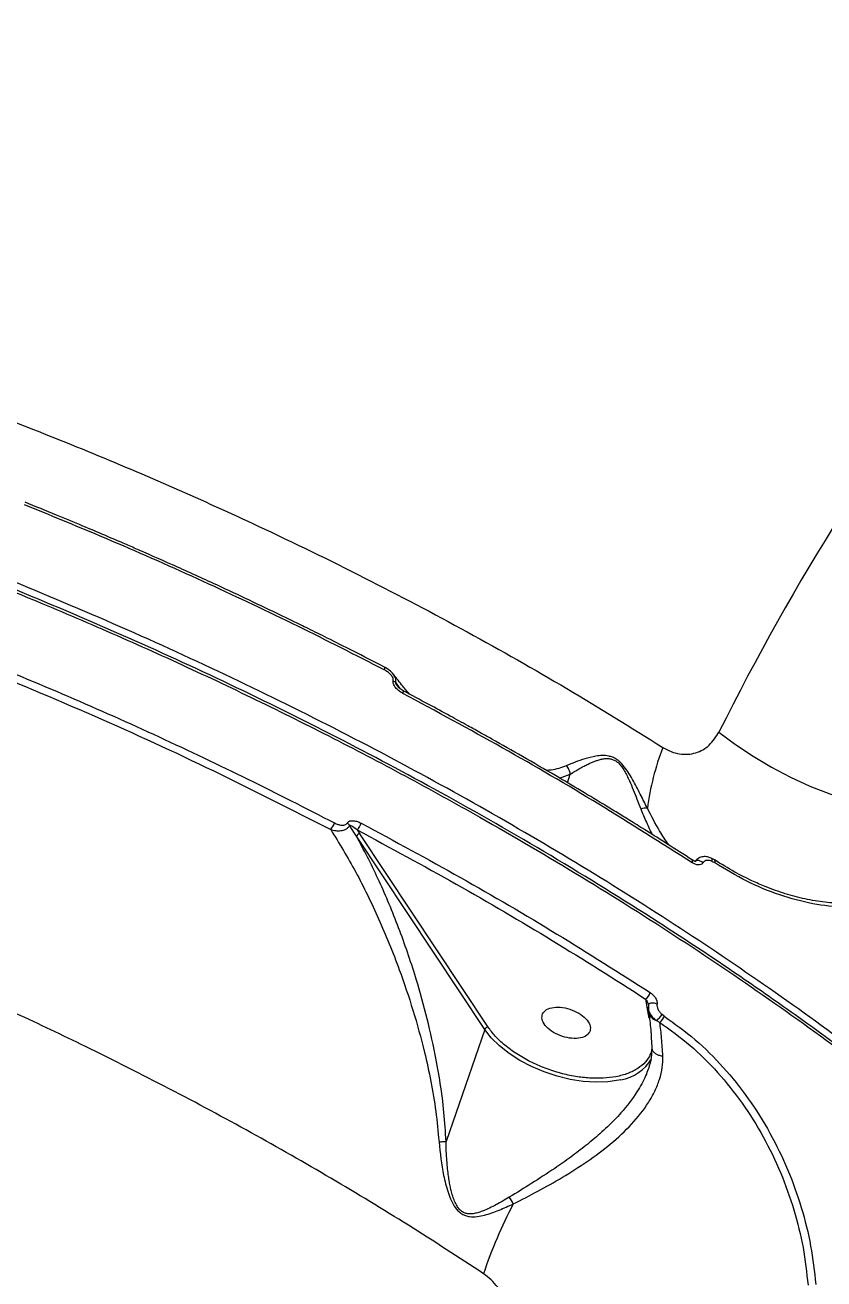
# Model space of a CAD drawing. Header units: millimetres. Extents: x -7083 to 7374, y -8368 to 7509.
# Drawn here: x 1608.1 to 1750.2, y -1396.9 to -1174 of the extents above; entities that cross this region are included whole.
import ezdxf

# ---------------------------------------------------------------- set-up
doc = ezdxf.new("R2010")
doc.units = ezdxf.units.MM
for name, color, linetype in [('DIKOM_ОБЪЕКТ', 7, 'Continuous'), ('DIKOM_РАЗМЕР_ЗОНА', 7, 'Continuous'), ('DIKOM_РАЗМЕР_ОБЪЕКТА', 7, 'Continuous')]:
    doc.layers.add(name, color=color, linetype=linetype)
doc.styles.add('style1', font='arial.ttf', dxfattribs={"width": 0.8})
doc.dimstyles.new('1-50', dxfattribs={"dimtxt": 300, "dimasz": 200, "dimexe": 100, "dimexo": 0, "dimgap": 100, "dimtad": 1, "dimtxsty": 'style1', "dimcen": 200, "dimclrd": 7, "dimclre": 7, "dimclrt": 7, "dimadec": 1, "dimazin": 2, "dimtfac": 1, "dimtmove": 0, "dimatfit": 2, "dimfxl": 0, "dimlwd": 25, "dimlwe": 18, "dimarcsym": 0})

# ---------------------------------------------------------------- blocks, each defined once
blk = doc.blocks.new('*D10')
at = {"layer": 'Defpoints', "color": 0, "transparency": 16777216}
for p in [(4593.55, 648.92), (-5583.43, 647.96), (4593.55, -5902.54)]:
    blk.add_point(p, dxfattribs=at)
at = {"layer": 'DIKOM_РАЗМЕР_ОБЪЕКТА', "color": 7, "lineweight": 18, "transparency": 16777216}
for p, q in [((4593.55, 648.92), (4593.55, -6002.54)), ((-5583.43, 647.96), (-5583.43, -6002.54))]:
    blk.add_line(p, q, dxfattribs=at)
at = {"layer": 'DIKOM_РАЗМЕР_ОБЪЕКТА', "color": 7, "lineweight": 25, "transparency": 16777216}
blk.add_line((-5383.43, -5902.54), (4393.55, -5902.54), dxfattribs=at)
at = {"layer": 'DIKOM_РАЗМЕР_ОБЪЕКТА', "color": 7, "transparency": 16777216}
for points in [[(-5383.43, -5869.2), (-5383.43, -5935.87), (-5583.43, -5902.54)], [(4393.55, -5869.2), (4393.55, -5935.87), (4593.55, -5902.54)]]:
    blk.add_solid(points, dxfattribs=at)
at = {"layer": 'DIKOM_РАЗМЕР_ОБЪЕКТА', "color": 7, "transparency": 16777216, "insert": (-226.13, -5649.37), "char_height": 300, "attachment_point": 5, "style": 'style1'}
blk.add_mtext('10150', dxfattribs=at)
blk = doc.blocks.new('*D11')
at = {"layer": 'Defpoints', "color": 0, "transparency": 16777216}
for p in [(-321.71, 5509.06), (-348.71, -4811.52), (5568.58, -4811.52)]:
    blk.add_point(p, dxfattribs=at)
at = {"layer": 'DIKOM_РАЗМЕР_ОБЪЕКТА', "color": 7, "lineweight": 18, "transparency": 16777216}
for p, q in [((-321.71, 5509.06), (5668.58, 5509.06)), ((-348.71, -4811.52), (5668.58, -4811.52))]:
    blk.add_line(p, q, dxfattribs=at)
at = {"layer": 'DIKOM_РАЗМЕР_ОБЪЕКТА', "color": 7, "lineweight": 25, "transparency": 16777216}
blk.add_line((5568.58, 5309.06), (5568.58, -4611.52), dxfattribs=at)
at = {"layer": 'DIKOM_РАЗМЕР_ОБЪЕКТА', "color": 7, "transparency": 16777216}
for points in [[(5535.25, 5309.06), (5601.91, 5309.06), (5568.58, 5509.06)], [(5535.25, -4611.52), (5601.91, -4611.52), (5568.58, -4811.52)]]:
    blk.add_solid(points, dxfattribs=at)
at = {"layer": 'DIKOM_РАЗМЕР_ОБЪЕКТА', "color": 7, "transparency": 16777216, "insert": (5315.31, 775.23), "char_height": 300, "attachment_point": 5, "rotation": 90, "style": 'style1'}
blk.add_mtext('10300', dxfattribs=at)
blk = doc.blocks.new('*D12')
at = {"layer": 'Defpoints', "color": 0, "transparency": 16777216}
for p in [(-621.71, 7509.06), (-373.6, -6811.53), (7273.89, -6811.53)]:
    blk.add_point(p, dxfattribs=at)
at = {"layer": 'DIKOM_РАЗМЕР_ЗОНА', "color": 7, "lineweight": 18, "transparency": 16777216}
for p, q in [((-621.71, 7509.06), (7373.89, 7509.06)), ((-373.6, -6811.53), (7373.89, -6811.53))]:
    blk.add_line(p, q, dxfattribs=at)
at = {"layer": 'DIKOM_РАЗМЕР_ЗОНА', "color": 7, "lineweight": 25, "transparency": 16777216}
blk.add_line((7273.89, 7309.06), (7273.89, -6611.53), dxfattribs=at)
at = {"layer": 'DIKOM_РАЗМЕР_ЗОНА', "color": 7, "transparency": 16777216}
for points in [[(7240.56, 7309.06), (7307.22, 7309.06), (7273.89, 7509.06)], [(7240.56, -6611.53), (7307.22, -6611.53), (7273.89, -6811.53)]]:
    blk.add_solid(points, dxfattribs=at)
at = {"layer": 'DIKOM_РАЗМЕР_ЗОНА', "color": 7, "transparency": 16777216, "insert": (7020.62, 1288.25), "char_height": 300, "attachment_point": 5, "rotation": 90, "style": 'style1'}
blk.add_mtext('14300', dxfattribs=at)
blk = doc.blocks.new('*D13')
at = {"layer": 'Defpoints', "color": 0, "transparency": 16777216}
for p in [(6593.53, 996.24), (-7083.43, 647.96), (6593.53, -8268.31)]:
    blk.add_point(p, dxfattribs=at)
at = {"layer": 'DIKOM_РАЗМЕР_ЗОНА', "color": 7, "lineweight": 18, "transparency": 16777216}
for p, q in [((6593.53, 996.24), (6593.53, -8368.31)), ((-7083.43, 647.96), (-7083.43, -8368.31))]:
    blk.add_line(p, q, dxfattribs=at)
at = {"layer": 'DIKOM_РАЗМЕР_ЗОНА', "color": 7, "lineweight": 25, "transparency": 16777216}
blk.add_line((-6883.43, -8268.31), (6393.53, -8268.31), dxfattribs=at)
at = {"layer": 'DIKOM_РАЗМЕР_ЗОНА', "color": 7, "transparency": 16777216}
for points in [[(-6883.43, -8234.97), (-6883.43, -8301.64), (-7083.43, -8268.31)], [(6393.53, -8234.97), (6393.53, -8301.64), (6593.53, -8268.31)]]:
    blk.add_solid(points, dxfattribs=at)
at = {"layer": 'DIKOM_РАЗМЕР_ЗОНА', "color": 7, "transparency": 16777216, "insert": (322.1, -8015.03), "char_height": 300, "attachment_point": 5, "style": 'style1'}
blk.add_mtext('13650', dxfattribs=at)

msp = doc.modelspace()

# ---------------------------------------------------------------- linework, layer by layer
at = {"layer": 'DIKOM_ОБЪЕКТ', "color": 7, "linetype": 'Continuous', "lineweight": 15}
for p, q in [((1674.105, -1290.949), (1674.795, -1291.951)), ((1703.219, -1307.874), (1705.134, -1307.183)), ((1704.609, -1308.704), (1705.134, -1307.183)), ((1667.099, -1318.186), (1665.871, -1316.3)), ((1667.214, -1317.086), (1667.671, -1317.771)), ((1689.923, -1352.537), (1667.099, -1318.186)), ((1690.495, -1352.122), (1667.671, -1317.771)), ((1730.759, -1322.394), (1730.197, -1322.093)), ((1730.356, -1322.678), (1730.772, -1322.902)), ((1718.53, -1347.146), (1718.769, -1348.577)), ((1719.014, -1348.327), (1719.052, -1349.095)), ((1718.769, -1348.577), (1719.1, -1350.545)), ((1719.003, -1348.827), (1719.102, -1349.542)), ((1721.836, -1350.196), (1721.448, -1349.893)), ((1689.923, -1352.537), (1683.032, -1372.472)), ((1721.053, -1351.292), (1720.428, -1350.942))]:
    msp.add_line(p, q, dxfattribs=at)
at = {"layer": 'DIKOM_ОБЪЕКТ', "color": 7, "linetype": 'Continuous', "lineweight": 15, "flags": 128}
for points in [[(1672.048, -1288.635), (1672.091, -1288.496), (1672.119, -1288.377), (1672.13, -1288.28), (1672.123, -1288.211), (1672.099, -1288.171), (1672.089, -1288.165)], [(1675.355, -1292.83), (1675.4, -1292.683), (1675.427, -1292.559), (1675.435, -1292.461), (1675.423, -1292.393), (1675.394, -1292.358)], [(1731.578, -1299.697), (1734.518, -1301.915), (1737.634, -1304.002), (1740.898, -1305.94), (1744.28, -1307.711), (1747.749, -1309.299), (1751.274, -1310.69), (1754.822, -1311.871), (1758.361, -1312.83), (1761.86, -1313.56), (1765.285, -1314.053), (1768.606, -1314.306), (1771.793, -1314.315), (1774.816, -1314.081), (1777.647, -1313.606), (1780.262, -1312.894)], [(1726.829, -1322.935), (1726.873, -1322.786), (1726.894, -1322.657), (1726.891, -1322.552), (1726.864, -1322.474), (1726.821, -1322.432)], [(1728.738, -1322.915), (1728.51, -1322.749), (1728.257, -1322.623), (1727.998, -1322.548), (1727.754, -1322.53), (1727.545, -1322.57), (1727.388, -1322.665), (1727.338, -1322.725)], [(1730.356, -1322.678), (1730.37, -1322.505), (1730.359, -1322.354), (1730.324, -1322.231), (1730.267, -1322.142), (1730.197, -1322.092)], [(1730.739, -1322.384), (1730.768, -1322.4), (1730.811, -1322.453), (1730.832, -1322.533), (1730.833, -1322.636), (1730.813, -1322.761), (1730.772, -1322.902)], [(1720.555, -1348.033), (1720.302, -1347.942), (1720.024, -1347.886), (1719.744, -1347.871), (1719.485, -1347.897), (1719.267, -1347.962), (1719.109, -1348.061), (1719.022, -1348.186), (1719.014, -1348.327)], [(1714.096, -1361.491), (1713.776, -1361.564), (1711.807, -1361.863), (1709.673, -1361.942), (1707.422, -1361.801), (1705.103, -1361.442), (1702.765, -1360.874), (1700.459, -1360.107), (1698.236, -1359.16), (1696.143, -1358.052), (1694.226, -1356.807), (1692.527, -1355.454), (1691.082, -1354.02), (1689.923, -1352.537)]]:
    msp.add_lwpolyline(points, dxfattribs=at)
at = {"layer": 'DIKOM_ОБЪЕКТ', "color": 7, "linetype": 'Continuous', "lineweight": 15}
for centre, radius, start, end in [((2141.286, -1504.165), 457.894, 131.22159, 153.47816), ((1673.277, -1291.713), 1.127, 42.68701, 71.3008), ((1766.848, -1319.632), 48.434, 159.17971, 172.40944), ((1718.626, -1316.452), 3.225, 86.22007, 107.08889), ((1659.528, -1314.575), 3.859, 320.76031, 340.83141), ((1664.744, -1316.949), 1.301, 29.96036, 57.01005), ((1664.547, -1314.729), 3.56, 318.52858, 341.14124), ((1667.721, -1318.441), 0.672, 94.28909, 157.6901), ((1717.07, -1345.219), 2.417, 307.16586, 340.9648), ((1718.72, -1349.002), 0.427, 26.01535, 83.46927), ((1720.862, -1349.205), 1.791, 190.51193, 255.97815), ((1718.551, -1348.097), 3.408, 303.41163, 328.19285), ((1719.502, -1349.357), 2.48, 308.70588, 340.22909), ((1712.791, -1353.652), 7.947, 279.45297, 328.9726), ((1770.713, -1423.201), 85.476, 152.36998, 161.42336), ((1689.663, -1385.897), 5.811, 23.69863, 37.35161)]:
    msp.add_arc(centre, radius, start, end, dxfattribs=at)
for points, knots in [([(1270.646, -1212.989), (1274.863, -1211.838), (1284.46, -1209.217), (1300.261, -1206.022), (1317.724, -1203.256), (1333.076, -1201.55), (1346.028, -1200.541), (1356.444, -1199.972), (1366.926, -1199.633), (1377.463, -1199.521), (1388.04, -1199.629), (1398.646, -1199.952), (1410.225, -1200.533), (1422.781, -1201.436), (1436.308, -1202.729), (1449.802, -1204.33), (1463.24, -1206.228), (1476.603, -1208.408), (1490.123, -1210.907), (1503.786, -1213.73), (1517.576, -1216.886), (1531.224, -1220.308), (1544.712, -1223.984), (1558.023, -1227.9), (1572.297, -1232.408), (1587.489, -1237.578), (1603.534, -1243.48), (1619.25, -1249.699), (1634.613, -1256.212), (1651.075, -1263.666), (1668.545, -1272.164), (1686.868, -1281.819), (1704.625, -1291.867), (1715.934, -1298.905), (1721.577, -1302.416)], [0, 0, 0, 0, 0.0340446, 0.077463, 0.1203217, 0.162621, 0.186543, 0.2102823, 0.2338389, 0.257213, 0.2804044, 0.3034133, 0.3262397, 0.3550557, 0.3835866, 0.4118326, 0.4397936, 0.4674695, 0.4948604, 0.5235262, 0.5519218, 0.5800472, 0.6079022, 0.635487, 0.6628013, 0.6970688, 0.7310277, 0.7646779, 0.7980192, 0.8310514, 0.8735433, 0.9158658, 0.9580182, 1, 1, 1, 1]), ([(1100.142, -1329.485), (1102.164, -1325.546), (1106.191, -1317.698), (1113.764, -1306.62), (1122.367, -1296.14), (1132.057, -1286.322), (1142.744, -1277.17), (1154.379, -1268.698), (1166.899, -1260.916), (1180.244, -1253.829), (1194.35, -1247.443), (1209.157, -1241.757), (1224.603, -1236.77), (1240.625, -1232.479), (1257.162, -1228.877), (1274.155, -1225.956), (1291.542, -1223.705), (1309.267, -1222.113), (1327.271, -1221.165), (1345.5, -1220.847), (1363.899, -1221.141), (1379.168, -1221.873), (1391.171, -1222.721), (1399.854, -1223.457), (1408.536, -1224.315), (1417.214, -1225.29), (1425.881, -1226.381), (1434.534, -1227.587), (1445.541, -1229.265), (1458.891, -1231.546), (1474.554, -1234.59), (1491.938, -1238.372), (1510.979, -1243.027), (1531.576, -1248.698), (1551.783, -1254.882), (1571.554, -1261.537), (1589.449, -1268.11), (1605.572, -1274.475), (1620.045, -1280.542), (1634.32, -1286.883), (1648.379, -1293.488), (1662.201, -1300.345), (1675.768, -1307.445), (1690.832, -1315.753), (1707.226, -1325.374), (1724.739, -1336.411), (1741.577, -1347.823), (1757.768, -1359.552), (1767.941, -1367.633), (1773.023, -1371.67)], [0, 0, 0, 0, 0.0271357, 0.0540498, 0.0807422, 0.1072129, 0.1334621, 0.1594895, 0.1852953, 0.2108795, 0.236242, 0.2613828, 0.286302, 0.3109995, 0.3354753, 0.3597295, 0.383762, 0.4075729, 0.4311621, 0.4545296, 0.4776754, 0.5005996, 0.5112386, 0.521823, 0.5323528, 0.5428281, 0.5532487, 0.5636148, 0.5739263, 0.5926881, 0.6112666, 0.6296615, 0.6544487, 0.6788949, 0.7030001, 0.7267642, 0.7501873, 0.7681706, 0.7861326, 0.8040731, 0.8219923, 0.83989, 0.8577663, 0.8756213, 0.9005809, 0.9254986, 0.9503743, 0.9752081, 1, 1, 1, 1]), ([(1773.207, -1369.806), (1768.113, -1365.766), (1757.915, -1357.68), (1741.685, -1345.945), (1724.807, -1334.527), (1707.254, -1323.487), (1689.089, -1312.849), (1670.353, -1302.646), (1651.097, -1292.909), (1631.37, -1283.666), (1611.226, -1274.945), (1593.03, -1267.696), (1576.903, -1261.721), (1562.901, -1256.841), (1548.665, -1252.191), (1534.211, -1247.786), (1519.555, -1243.641), (1504.714, -1239.769), (1487.676, -1235.702), (1468.413, -1231.619), (1446.943, -1227.752), (1425.314, -1224.559), (1403.599, -1222.08), (1386.711, -1220.736), (1374.601, -1220.063), (1367.215, -1219.744), (1359.846, -1219.52), (1352.498, -1219.391), (1345.174, -1219.359), (1337.878, -1219.425), (1326.337, -1219.687), (1310.685, -1220.455), (1291.819, -1222.149), (1273.908, -1224.502), (1256.964, -1227.449), (1240.476, -1231.074), (1224.505, -1235.387), (1209.11, -1240.393), (1194.354, -1246.095), (1180.299, -1252.496), (1167.005, -1259.595), (1154.535, -1267.386), (1142.949, -1275.865), (1132.309, -1285.021), (1122.666, -1294.84), (1114.106, -1305.317), (1106.574, -1316.391), (1102.572, -1324.234), (1100.562, -1328.171)], [0, 0, 0, 0, 0.0248239, 0.0496902, 0.074599, 0.0995502, 0.1245438, 0.1495798, 0.1746582, 0.1997791, 0.2249424, 0.2501481, 0.2668666, 0.2837596, 0.3008272, 0.3180694, 0.3354861, 0.3530774, 0.3708432, 0.3960072, 0.4215132, 0.4473613, 0.4735514, 0.5000836, 0.5092169, 0.5183856, 0.5275897, 0.5368291, 0.5461038, 0.5554139, 0.5647593, 0.5906387, 0.6167852, 0.6407872, 0.66501, 0.6894536, 0.714118, 0.7390032, 0.7641093, 0.7894361, 0.8149838, 0.8407523, 0.8667415, 0.8929516, 0.9193825, 0.9460342, 0.9729067, 1, 1, 1, 1]), ([(1772.998, -1371.166), (1771.478, -1369.94), (1768.622, -1367.637), (1764.547, -1364.438), (1761.008, -1361.706), (1758.024, -1359.438), (1755.496, -1357.54), (1750.402, -1353.756), (1742.757, -1348.239), (1732.299, -1341.03), (1719.239, -1332.409), (1702.98, -1322.304), (1683.856, -1311.306), (1664.774, -1301.124), (1645.848, -1291.736), (1626.519, -1282.842), (1606.85, -1274.469), (1586.884, -1266.636), (1566.669, -1259.36), (1546.256, -1252.662), (1525.684, -1246.552), (1505.021, -1241.054), (1484.327, -1236.183), (1463.667, -1231.952), (1443.082, -1228.371), (1422.624, -1225.448), (1402.337, -1223.189), (1382.275, -1221.602), (1362.499, -1220.693), (1343.07, -1220.462), (1324.04, -1220.911), (1305.447, -1222.037), (1287.341, -1223.84), (1269.51, -1226.348), (1252.661, -1229.474), (1236.289, -1233.276), (1220.797, -1237.645), (1205.68, -1242.765), (1191.435, -1248.46), (1177.974, -1254.766), (1165.325, -1261.667), (1153.531, -1269.142), (1142.868, -1276.992), (1133.297, -1285.149), (1124.766, -1293.563), (1117.946, -1301.402), (1112.562, -1308.476), (1109.402, -1313.124), (1107.41, -1316.278), (1106.335, -1318.033), (1105.107, -1320.111), (1103.664, -1322.672), (1102.157, -1325.483), (1101.188, -1327.462), (1100.728, -1328.4)], [0, 0, 0, 0, 0.0075121, 0.0141073, 0.019775, 0.0245004, 0.0282899, 0.0317, 0.0483709, 0.0634878, 0.0786048, 0.1055966, 0.132588, 0.1571272, 0.1817144, 0.2062723, 0.23081, 0.2553477, 0.2798856, 0.3044229, 0.3289693, 0.3535649, 0.3781066, 0.4026444, 0.4271827, 0.4517212, 0.4762599, 0.5008329, 0.5254076, 0.5499474, 0.5744872, 0.5990277, 0.6235687, 0.6481143, 0.6737405, 0.6966303, 0.7218029, 0.7463521, 0.7708973, 0.7954432, 0.8200102, 0.8446075, 0.8691575, 0.892071, 0.9149859, 0.9379011, 0.9530265, 0.96798, 0.9717711, 0.9756384, 0.9804794, 0.9864652, 0.9935843, 1, 1, 1, 1]), ([(1672.108, -1288.18), (1670.216, -1287.204), (1666.82, -1285.454), (1662.273, -1283.171), (1658.719, -1281.411), (1655.753, -1279.96), (1650.162, -1277.254), (1643.034, -1273.898), (1634.539, -1270.043), (1629.091, -1267.639), (1625.071, -1265.897), (1622.029, -1264.593), (1618.157, -1262.956), (1613.441, -1260.993), (1610.002, -1259.601), (1608.142, -1258.848)], [0, 0, 0, 0, 0.0917657, 0.164613, 0.2185981, 0.2618812, 0.3060525, 0.4843726, 0.5980576, 0.7029301, 0.7372013, 0.7838695, 0.8432051, 0.915235, 1, 1, 1, 1]), ([(1672.048, -1288.635), (1666.933, -1286.027), (1656.659, -1280.789), (1640.814, -1273.317), (1624.614, -1266.08), (1613.572, -1261.551), (1608.029, -1259.277)], [0, 0, 0, 0, 0.2468835, 0.4958447, 0.7468836, 1, 1, 1, 1]), ([(1598.68, -1287.644), (1605.954, -1290.66), (1620.489, -1296.687), (1641.813, -1306.499), (1655.612, -1313.509), (1662.517, -1317.016)], [0, 0, 0, 0, 0.3335084, 0.6664869, 1, 1, 1, 1]), ([(1599.199, -1286.404), (1604.739, -1288.684), (1615.774, -1293.227), (1631.964, -1300.483), (1647.798, -1307.975), (1658.062, -1313.227), (1663.173, -1315.842)], [0, 0, 0, 0, 0.2531164, 0.5041554, 0.7531166, 1, 1, 1, 1]), ([(1673.675, -1289.453), (1673.434, -1289.186), (1672.966, -1288.669), (1672.376, -1288.329), (1672.089, -1288.165)], [0, 0, 0, 0, 0.5152652, 1, 1, 1, 1]), ([(1689.69, -1395.971), (1685.263, -1393.084), (1676.394, -1387.299), (1662.58, -1378.951), (1648.395, -1370.848), (1633.825, -1363.032), (1619.842, -1355.986), (1606.512, -1349.653), (1593.884, -1343.97), (1581.003, -1338.49), (1567.882, -1333.226), (1554.537, -1328.192), (1541.213, -1323.48), (1527.922, -1319.086), (1514.677, -1315.001), (1501.252, -1311.16), (1487.663, -1307.575), (1473.93, -1304.261), (1460.951, -1301.423), (1448.751, -1299.008), (1437.346, -1296.966), (1425.88, -1295.131), (1414.364, -1293.512), (1402.812, -1292.117), (1391.237, -1290.953), (1377.288, -1289.837), (1361.011, -1288.987), (1342.522, -1288.679), (1324.171, -1289.061), (1308.665, -1290.001), (1295.902, -1291.197), (1285.77, -1292.404), (1275.759, -1293.861), (1265.886, -1295.574), (1256.165, -1297.545), (1246.612, -1299.778), (1236.259, -1302.538), (1225.221, -1305.929), (1213.642, -1310.067), (1202.5, -1314.663), (1191.829, -1319.717), (1180.929, -1325.626), (1169.994, -1332.496), (1159.28, -1340.444), (1149.43, -1348.976), (1143.726, -1355.144), (1140.866, -1358.237)], [0, 0, 0, 0, 0.024718, 0.049515, 0.0743906, 0.0993448, 0.1243772, 0.1447742, 0.1653296, 0.1860432, 0.2069151, 0.2279451, 0.2491333, 0.2694018, 0.2898707, 0.3105399, 0.3314092, 0.3524788, 0.3737485, 0.3911653, 0.4087376, 0.4264654, 0.4443486, 0.4623874, 0.4805816, 0.4989314, 0.5286791, 0.5588428, 0.5894223, 0.6204179, 0.638318, 0.656354, 0.674526, 0.6928339, 0.7112779, 0.7298579, 0.748574, 0.7733223, 0.7982563, 0.8233761, 0.8486818, 0.8741735, 0.905376, 0.9367478, 0.9682891, 1, 1, 1, 1]), ([(1673.638, -1290.646), (1673.644, -1290.543), (1673.656, -1290.339), (1673.505, -1289.914), (1673.163, -1289.441), (1672.64, -1288.976), (1672.246, -1288.749), (1672.048, -1288.635)], [0, 0, 0, 0, 0.125053, 0.2503988, 0.5001135, 0.7492717, 1, 1, 1, 1]), ([(1674.105, -1290.949), (1674.119, -1290.787), (1674.147, -1290.469), (1674.005, -1289.935), (1673.761, -1289.621), (1673.624, -1289.445)], [0, 0, 0, 0, 0.3135427, 0.6145437, 1, 1, 1, 1]), ([(1676.542, -1292.972), (1676.131, -1292.503), (1675.154, -1291.386), (1674.214, -1290.137), (1673.669, -1289.413)], [0, 0, 0, 0, 0.4207042, 1, 1, 1, 1]), ([(1675.355, -1292.83), (1675.142, -1292.705), (1674.719, -1292.456), (1674.158, -1291.948), (1673.791, -1291.437), (1673.622, -1290.978), (1673.633, -1290.756), (1673.638, -1290.646)], [0, 0, 0, 0, 0.2507153, 0.4997798, 0.7495254, 0.8750611, 1, 1, 1, 1]), ([(1674.382, -1291.523), (1674.326, -1291.446), (1674.231, -1291.318), (1674.146, -1291.14), (1674.108, -1291.022), (1674.106, -1290.972), (1674.105, -1290.949)], [0, 0, 0, 0, 0.4576316, 0.7693302, 0.8945892, 1, 1, 1, 1]), ([(1675.395, -1292.359), (1675.164, -1292.223), (1674.761, -1291.987), (1674.461, -1291.622), (1674.332, -1291.465)], [0, 0, 0, 0, 0.5724674, 1, 1, 1, 1]), ([(1726.843, -1322.448), (1725.338, -1321.479), (1722.637, -1319.74), (1719.013, -1317.455), (1716.175, -1315.688), (1713.805, -1314.227), (1709.332, -1311.493), (1703.615, -1308.078), (1696.779, -1304.114), (1692.384, -1301.621), (1689.135, -1299.805), (1686.675, -1298.442), (1683.54, -1296.723), (1679.715, -1294.652), (1676.92, -1293.17), (1675.409, -1292.369)], [0, 0, 0, 0, 0.0917463, 0.1645881, 0.2185681, 0.2618563, 0.3060338, 0.4843752, 0.5980726, 0.7029631, 0.7372332, 0.7839013, 0.8432365, 0.915259, 1, 1, 1, 1]), ([(1726.829, -1322.935), (1721.324, -1319.441), (1710.304, -1312.449), (1693.118, -1302.398), (1681.279, -1296.021), (1675.355, -1292.83)], [0, 0, 0, 0, 0.3328096, 0.666143, 1, 1, 1, 1]), ([(1721.577, -1302.416), (1722.062, -1302.688), (1723.035, -1303.233), (1724.556, -1303.623), (1726.045, -1303.693), (1727.912, -1303.34), (1730.004, -1302.191), (1731.053, -1300.529), (1731.578, -1299.697)], [0, 0, 0, 0, 0.124917, 0.2502375, 0.3749282, 0.5004433, 0.7499019, 1, 1, 1, 1]), ([(1704.414, -1305.675), (1703.522, -1306.017), (1702.36, -1306.462), (1701.157, -1306.496), (1700.878, -1306.504)], [0, 0, 0, 0, 0.7675947, 1, 1, 1, 1]), ([(1718.838, -1313.234), (1718.419, -1312.399), (1717.577, -1310.725), (1716.465, -1308.544), (1715.44, -1306.799), (1714.678, -1305.728), (1713.943, -1304.964), (1713.322, -1304.484), (1712.663, -1304.147), (1711.797, -1303.892), (1710.786, -1303.837), (1709.33, -1304.005), (1707.046, -1304.61), (1705.464, -1305.25), (1704.414, -1305.675)], [0, 0, 0, 0, 0.1242963, 0.2493096, 0.3123712, 0.3758855, 0.4081928, 0.440654, 0.4730198, 0.505318, 0.5688864, 0.6313514, 0.7554132, 1, 1, 1, 1]), ([(1705.136, -1307.171), (1705.07, -1306.895), (1704.939, -1306.344), (1704.589, -1305.898), (1704.414, -1305.675)], [0, 0, 0, 0, 0.5001139, 1, 1, 1, 1]), ([(1705.136, -1307.171), (1705.416, -1306.995), (1705.876, -1306.706), (1706.637, -1306.257), (1707.352, -1305.86), (1708.097, -1305.477), (1708.755, -1305.17), (1709.347, -1304.922), (1709.946, -1304.704), (1710.577, -1304.52), (1711.269, -1304.396), (1711.955, -1304.379), (1712.612, -1304.511), (1713.217, -1304.796), (1713.674, -1305.168), (1714.012, -1305.528), (1714.37, -1305.977), (1714.788, -1306.63), (1715.238, -1307.48), (1715.761, -1308.598), (1716.344, -1309.992), (1717.008, -1311.669), (1717.45, -1312.791), (1717.678, -1313.369)], [0, 0, 0, 0, 0.0758574, 0.1245572, 0.192692, 0.2490672, 0.2957761, 0.3372592, 0.3735467, 0.4166035, 0.4585933, 0.4983011, 0.5312098, 0.560931, 0.5906897, 0.6067032, 0.6237815, 0.6634893, 0.7056591, 0.7491724, 0.8275178, 0.9110758, 1, 1, 1, 1]), ([(1705.134, -1307.183), (1705.135, -1307.181), (1705.136, -1307.178), (1705.136, -1307.174), (1705.136, -1307.172), (1705.136, -1307.171)], [0, 0, 0, 0, 0.5746885, 0.799788, 1, 1, 1, 1]), ([(1717.678, -1313.369), (1718, -1314.161), (1718.636, -1315.721), (1719.331, -1317.167), (1719.674, -1317.878)], [0, 0, 0, 0, 0.5079951, 1, 1, 1, 1]), ([(1722.648, -1319.758), (1722.096, -1318.949), (1720.755, -1316.982), (1719.548, -1314.623), (1718.838, -1313.234)], [0, 0, 0, 0, 0.4112696, 1, 1, 1, 1]), ([(1662.517, -1317.016), (1662.809, -1317.095), (1663.402, -1317.255), (1664.342, -1317.256), (1665.095, -1317.043), (1665.611, -1316.69), (1665.783, -1316.432), (1665.871, -1316.3)], [0, 0, 0, 0, 0.2276207, 0.4636474, 0.7173838, 0.8551804, 1, 1, 1, 1]), ([(1662.517, -1317.016), (1664.021, -1319.484), (1667.027, -1324.418), (1671.1, -1332.799), (1674.484, -1341.063), (1677.185, -1349.053), (1679.04, -1355.737), (1680.362, -1361.787), (1681.279, -1367.099), (1681.609, -1370.717), (1681.774, -1372.519)], [0, 0, 0, 0, 0.1666809, 0.3333376, 0.5011059, 0.6267185, 0.7512586, 0.8342381, 0.9174586, 1, 1, 1, 1]), ([(1663.173, -1315.842), (1663.376, -1315.937), (1663.782, -1316.126), (1664.416, -1316.268), (1664.93, -1316.245), (1665.284, -1316.085), (1665.396, -1315.934), (1665.453, -1315.858)], [0, 0, 0, 0, 0.2488733, 0.4985425, 0.7485772, 0.8742558, 1, 1, 1, 1]), ([(1665.453, -1315.858), (1665.51, -1315.78), (1665.631, -1315.615), (1666.018, -1315.449), (1666.576, -1315.422), (1667.26, -1315.571), (1667.698, -1315.777), (1667.916, -1315.879)], [0, 0, 0, 0, 0.1197711, 0.2514777, 0.5014155, 0.7511392, 1, 1, 1, 1]), ([(1665.871, -1316.3), (1665.884, -1316.289), (1665.911, -1316.267), (1665.992, -1316.26), (1666.177, -1316.307), (1666.607, -1316.552), (1666.966, -1316.867), (1667.214, -1317.086)], [0, 0, 0, 0, 0.0344987, 0.0754854, 0.1766925, 0.4285052, 1, 1, 1, 1]), ([(1667.214, -1317.086), (1673.111, -1320.267), (1684.906, -1326.631), (1702.039, -1336.667), (1713.033, -1343.653), (1718.53, -1347.146)], [0, 0, 0, 0, 0.3333157, 0.6666791, 1, 1, 1, 1]), ([(1667.916, -1315.879), (1673.836, -1319.073), (1685.669, -1325.456), (1702.842, -1335.516), (1713.853, -1342.512), (1719.355, -1346.008)], [0, 0, 0, 0, 0.333857, 0.6671904, 1, 1, 1, 1]), ([(1683.032, -1372.472), (1682.928, -1370.753), (1682.718, -1367.281), (1682.033, -1362.122), (1680.997, -1356.227), (1679.5, -1349.715), (1677.282, -1341.944), (1674.448, -1333.855), (1670.987, -1325.592), (1668.394, -1320.653), (1667.099, -1318.186)], [0, 0, 0, 0, 0.0822552, 0.1661612, 0.2507875, 0.3751793, 0.5001913, 0.6670124, 0.8336235, 1, 1, 1, 1]), ([(1727.335, -1322.708), (1727.335, -1322.707), (1727.334, -1322.696), (1727.26, -1322.664), (1727.089, -1322.591), (1726.915, -1322.488), (1726.825, -1322.434)], [0, 0, 0, 0, 0.0229148, 0.3008789, 0.6353299, 1, 1, 1, 1]), ([(1728.738, -1322.915), (1728.69, -1322.982), (1728.591, -1323.119), (1728.306, -1323.283), (1727.881, -1323.34), (1727.343, -1323.225), (1727.001, -1323.031), (1726.829, -1322.935)], [0, 0, 0, 0, 0.1229358, 0.2514268, 0.5009267, 0.7504741, 1, 1, 1, 1]), ([(1730.197, -1322.093), (1729.973, -1322.012), (1729.507, -1321.843), (1728.732, -1321.811), (1728.079, -1322.01), (1727.606, -1322.347), (1727.428, -1322.597), (1727.337, -1322.725)], [0, 0, 0, 0, 0.2154888, 0.4487896, 0.7085127, 0.8510199, 1, 1, 1, 1]), ([(1730.356, -1322.678), (1730.204, -1322.622), (1729.9, -1322.511), (1729.445, -1322.483), (1729.096, -1322.576), (1728.863, -1322.737), (1728.779, -1322.857), (1728.738, -1322.915)], [0, 0, 0, 0, 0.2494093, 0.4992534, 0.748834, 0.876966, 1, 1, 1, 1]), ([(1773.94, -1323.783), (1772.508, -1324.906), (1769.657, -1327.142), (1764.777, -1329.34), (1759.555, -1330.65), (1754.023, -1330.979), (1748.266, -1330.357), (1742.406, -1328.784), (1736.509, -1326.366), (1732.686, -1324.058), (1730.772, -1322.902)], [0, 0, 0, 0, 0.1258841, 0.2507513, 0.3753422, 0.5006865, 0.6251008, 0.7504822, 0.8750158, 1, 1, 1, 1]), ([(1763.931, -1328.465), (1762.89, -1328.809), (1761.023, -1329.425), (1758.236, -1329.937), (1755.341, -1330.179), (1752.221, -1330.149), (1748.685, -1329.743), (1745.151, -1328.986), (1742.181, -1328.065), (1739.61, -1327.089), (1737.201, -1326.037), (1734.176, -1324.518), (1731.988, -1323.161), (1730.786, -1322.416)], [0, 0, 0, 0, 0.1107963, 0.1987144, 0.2721009, 0.3776971, 0.4809238, 0.5843955, 0.6852294, 0.7373698, 0.8062178, 0.8935254, 1, 1, 1, 1]), ([(1719.355, -1346.008), (1719.518, -1346.128), (1719.845, -1346.368), (1720.251, -1346.865), (1720.488, -1347.348), (1720.576, -1347.751), (1720.562, -1347.94), (1720.555, -1348.033)], [0, 0, 0, 0, 0.2501155, 0.4997739, 0.7492751, 0.8773436, 1, 1, 1, 1]), ([(1718.53, -1347.146), (1718.652, -1347.334), (1718.825, -1347.602), (1718.972, -1347.994), (1719.01, -1348.179), (1719.018, -1348.269), (1719.015, -1348.308), (1719.014, -1348.327)], [0, 0, 0, 0, 0.5764304, 0.8199059, 0.918895, 0.9612934, 1, 1, 1, 1]), ([(1718.957, -1347.968), (1718.968, -1347.996), (1718.99, -1348.049), (1719.01, -1348.116), (1719.021, -1348.159), (1719.026, -1348.163), (1719.029, -1348.165)], [0, 0, 0, 0, 0.2864716, 0.5421993, 0.7788716, 1, 1, 1, 1]), ([(1720.555, -1348.033), (1720.549, -1348.112), (1720.535, -1348.274), (1720.593, -1348.62), (1720.76, -1349.048), (1721.065, -1349.513), (1721.32, -1349.766), (1721.448, -1349.893)], [0, 0, 0, 0, 0.1222768, 0.2502088, 0.5002634, 0.749624, 1, 1, 1, 1]), ([(1719.052, -1349.095), (1719.138, -1349.341), (1719.307, -1349.82), (1719.807, -1350.459), (1720.223, -1350.782), (1720.428, -1350.942)], [0, 0, 0, 0, 0.3471721, 0.6775297, 1, 1, 1, 1]), ([(1719.101, -1349.528), (1719.221, -1350.52), (1719.46, -1352.498), (1719.572, -1354.783), (1719.629, -1355.922)], [0, 0, 0, 0, 0.5014599, 1, 1, 1, 1]), ([(1721.836, -1350.196), (1723.702, -1351.539), (1727.417, -1354.212), (1732.426, -1359.205), (1736.902, -1364.78), (1740.741, -1370.897), (1743.908, -1377.42), (1746.326, -1384.182), (1748.049, -1391.075), (1748.549, -1395.603), (1748.8, -1397.872)], [0, 0, 0, 0, 0.1259317, 0.2506947, 0.3753584, 0.5006655, 0.6250675, 0.7504796, 0.8749985, 1, 1, 1, 1]), ([(1719.598, -1356.095), (1719.534, -1356.393), (1719.36, -1357.212), (1718.543, -1358.374), (1717.206, -1359.531), (1715.426, -1360.414), (1713.326, -1360.994), (1711.018, -1361.263), (1708.584, -1361.244), (1706.034, -1360.95), (1703.365, -1360.369), (1700.643, -1359.487), (1698, -1358.326), (1695.564, -1356.937), (1693.459, -1355.39), (1691.722, -1353.772), (1690.897, -1352.663), (1690.495, -1352.122)], [0, 0, 0, 0, 0.0400605, 0.1098945, 0.1808824, 0.2518704, 0.3217044, 0.3893389, 0.4539216, 0.5185043, 0.5861389, 0.6559729, 0.7269608, 0.7979488, 0.8677827, 0.9354173, 1, 1, 1, 1]), ([(1721.588, -1357.277), (1721.527, -1356.216), (1721.405, -1354.088), (1721.17, -1352.226), (1721.053, -1351.292)], [0, 0, 0, 0, 0.4984472, 1, 1, 1, 1]), ([(1721.053, -1351.292), (1722.88, -1352.608), (1726.518, -1355.227), (1731.421, -1360.121), (1735.801, -1365.585), (1739.553, -1371.58), (1742.646, -1377.971), (1745.006, -1384.594), (1746.685, -1391.344), (1747.171, -1395.777), (1747.415, -1397.997)], [0, 0, 0, 0, 0.1259405, 0.2507035, 0.3753698, 0.5006757, 0.6250759, 0.7504864, 0.8750021, 1, 1, 1, 1]), ([(1719.619, -1355.697), (1719.617, -1356.308), (1719.611, -1357.542), (1719.224, -1358.862), (1719.028, -1359.529)], [0, 0, 0, 0, 0.4944951, 1, 1, 1, 1]), ([(1719.651, -1355.859), (1719.675, -1356.021), (1719.715, -1356.303), (1720.03, -1356.664), (1720.431, -1356.949), (1720.962, -1357.173), (1721.379, -1357.242), (1721.588, -1357.277)], [0, 0, 0, 0, 0.237348, 0.4121161, 0.6022406, 0.8009658, 1, 1, 1, 1]), ([(1694.984, -1383.561), (1696.426, -1382.829), (1699.297, -1381.37), (1703.754, -1378.867), (1708.157, -1376.084), (1712.368, -1372.945), (1716.144, -1369.444), (1718.698, -1366.221), (1720.216, -1363.52), (1721.045, -1361.442), (1721.558, -1359.343), (1721.578, -1357.963), (1721.588, -1357.277)], [0, 0, 0, 0, 0.125255, 0.249459, 0.374676, 0.4991351, 0.6242764, 0.7492173, 0.811856, 0.8744644, 0.9375163, 1, 1, 1, 1]), ([(1718.993, -1359.604), (1718.848, -1360.003), (1718.528, -1360.883), (1717.853, -1362.238), (1716.533, -1364.48), (1714.861, -1366.627), (1712.985, -1368.64), (1711.736, -1369.875), (1710.061, -1371.411), (1707.892, -1373.226), (1705.186, -1375.279), (1701.949, -1377.544), (1698.246, -1379.949), (1695.606, -1381.562), (1694.283, -1382.371)], [0, 0, 0, 0, 0.0410991, 0.0906204, 0.1413812, 0.2791629, 0.3276002, 0.3773251, 0.428376, 0.5195463, 0.6149811, 0.7148224, 0.8570623, 1, 1, 1, 1]), ([(1681.774, -1372.519), (1682.029, -1372.51), (1682.54, -1372.491), (1682.864, -1372.483), (1683.026, -1372.479)], [0, 0, 0, 0, 0.4998861, 1, 1, 1, 1]), ([(1681.774, -1372.519), (1681.982, -1374.525), (1682.297, -1377.548), (1683.177, -1380.996), (1683.908, -1382.923), (1684.538, -1384.078), (1685.215, -1384.876), (1685.823, -1385.36), (1686.5, -1385.677), (1687.428, -1385.881), (1688.574, -1385.841), (1690.33, -1385.47), (1692.457, -1384.715), (1694.143, -1383.945), (1694.984, -1383.561)], [0, 0, 0, 0, 0.2445868, 0.3686486, 0.4311136, 0.494682, 0.5269802, 0.559346, 0.5918072, 0.6241145, 0.6876288, 0.7506904, 0.8757037, 1, 1, 1, 1]), ([(1683.026, -1372.479), (1683.027, -1372.479), (1683.028, -1372.479), (1683.03, -1372.476), (1683.031, -1372.474), (1683.032, -1372.472)], [0, 0, 0, 0, 0.200168, 0.4252562, 1, 1, 1, 1]), ([(1694.283, -1382.371), (1693.867, -1382.62), (1693.107, -1383.073), (1691.93, -1383.728), (1690.817, -1384.297), (1689.771, -1384.762), (1688.869, -1385.087), (1688.054, -1385.294), (1687.28, -1385.371), (1686.571, -1385.279), (1685.947, -1385.01), (1685.503, -1384.633), (1685.191, -1384.257), (1684.872, -1383.784), (1684.529, -1383.083), (1684.2, -1382.158), (1683.95, -1381.24), (1683.746, -1380.316), (1683.572, -1379.358), (1683.407, -1378.24), (1683.255, -1376.909), (1683.145, -1375.558), (1683.061, -1374.051), (1683.039, -1373.074), (1683.026, -1372.479)], [0, 0, 0, 0, 0.0686943, 0.1253873, 0.1940483, 0.2508389, 0.2943497, 0.3365188, 0.3762278, 0.4092606, 0.4390209, 0.4687396, 0.4847001, 0.5017069, 0.5414123, 0.5834015, 0.6264593, 0.6627445, 0.7042269, 0.7509368, 0.8073092, 0.8754448, 0.9241426, 1, 1, 1, 1]), ([(1694.578, -1408.032), (1694.698, -1406.997), (1694.94, -1404.929), (1694.243, -1402.055), (1693.251, -1399.884), (1692.267, -1398.368), (1691.08, -1397.004), (1690.155, -1396.317), (1689.69, -1395.971)], [0, 0, 0, 0, 0.2497208, 0.4992587, 0.6240123, 0.7494559, 0.8739764, 1, 1, 1, 1])]:
    msp.add_open_spline(points, degree=3, knots=knots, dxfattribs=at)
for points in [[(1708.588, -1352.978), (1708.385, -1353.25), (1707.979, -1353.794), (1706.653, -1354.175), (1705.029, -1354.147), (1703.296, -1353.692), (1701.729, -1352.882), (1700.58, -1351.847), (1699.964, -1350.722), (1700.118, -1350.081), (1700.194, -1349.761)], [(1700.194, -1349.761), (1700.397, -1349.489), (1700.802, -1348.944), (1702.128, -1348.563), (1703.753, -1348.591), (1705.486, -1349.047), (1707.052, -1349.856), (1708.202, -1350.891), (1708.817, -1352.016), (1708.664, -1352.657), (1708.588, -1352.978)], [(1690.495, -1352.122), (1690.435, -1352.131), (1690.317, -1352.148), (1690.142, -1352.247), (1689.996, -1352.382), (1689.947, -1352.485), (1689.923, -1352.537)]]:
    msp.add_open_spline(points, degree=3, dxfattribs=at)

# ---------------------------------------------------------------- dimensions: what is measured, and where the dimension line sits
at = {"layer": 'DIKOM_РАЗМЕР_ЗОНА'}
dim = msp.add_linear_dim(base=(7273.891, -6811.526), p1=(-621.712, 7509.064), p2=(-373.605, -6811.526), angle=90, text='14300', dimstyle='1-50', dxfattribs=at)
dim.commit()
dim.dimension.update_dxf_attribs({"geometry": '*D12', "text_midpoint": (7273.891, 1288.251), "dimtype": 160})
dim = msp.add_linear_dim(base=(6593.528, -8268.308), p1=(-7083.425, 647.956), p2=(6593.528, 996.237), text='13650', dimstyle='1-50', dxfattribs=at)
dim.commit()
dim.dimension.update_dxf_attribs({"geometry": '*D13', "text_midpoint": (322.101, -8268.308), "dimtype": 160})
at = {"layer": 'DIKOM_РАЗМЕР_ОБЪЕКТА'}
dim = msp.add_linear_dim(base=(5568.58, -4811.525), p1=(-321.712, 5509.064), p2=(-348.712, -4811.525), angle=90, text='10300', dimstyle='1-50', dxfattribs=at)
dim.commit()
dim.dimension.update_dxf_attribs({"geometry": '*D11', "text_midpoint": (5568.58, 775.227), "dimtype": 160})
dim = msp.add_linear_dim(base=(4593.55, -5902.538), p1=(-5583.425, 647.956), p2=(4593.55, 648.921), text='10150', dimstyle='1-50', dxfattribs=at)
dim.commit()
dim.dimension.update_dxf_attribs({"geometry": '*D10', "text_midpoint": (-226.127, -5902.538), "dimtype": 160})

doc.saveas('drawing.dxf')
